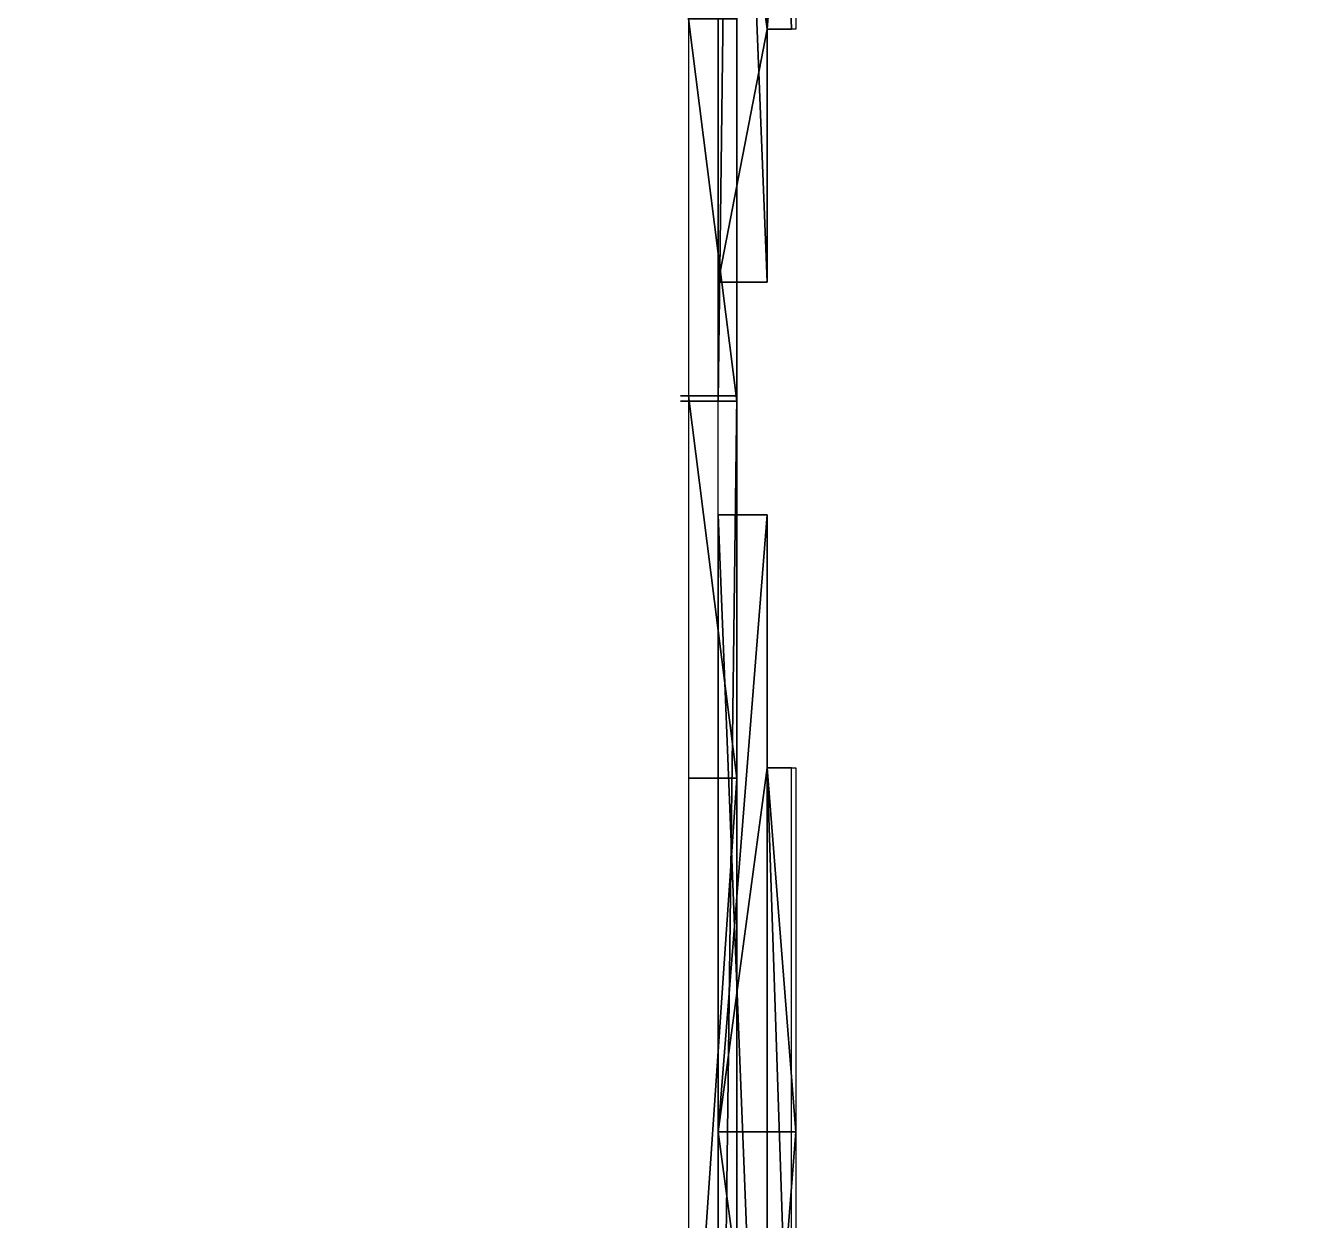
# Model space of a CAD drawing. Header units: metres. Extents: x -124 to 108, y 0 to 201.
# Drawn here: x 55.385 to 56.907, y 9.567 to 10.984 of the extents above; entities that cross this region are included whole.
import ezdxf

# ---------------------------------------------------------------- set-up
doc = ezdxf.new("R2010")
doc.units = ezdxf.units.M
doc.layers.get('0').update_dxf_attribs({"true_color": 0xff5454})

# ---------------------------------------------------------------- blocks, each defined once
blk = doc.blocks.new('market_stall_i')
for p, q in [((0.4534408762635851, 2.578252930369914), (0, 2.340730856460724)), ((1.292500572483948, 2.578252930369914), (0.4534408762635851, 2.578252930369914)), ((0.4534408762635851, 2.578252930369914), (0.4534408762635851, 2.578252930369914, 0.05715000000000289)), ((1.745941448747537, 2.340730856460724), (1.292500572483948, 2.578252930369914)), ((0, 2.340730856460724), (0, 0)), ((0, 2.340730856460724), (0, 2.340730856460724, 0.05715)), ((1.745941448747537, 2.340730856460724), (1.745941448747534, 2.340730856460724, 0.05715000000000289)), ((1.745941448747537, 0), (1.745941448747537, 2.340730856460724)), ((0.8729707243737669, 2.067374016744657, -0.0700831236600667), (0.8729707243737669, 2.067374016744657, 0.02222500000000144)), ((0.1411332243737669, 2.010659131901112), (0.1311571862715404, 2.009030726018964)), ((1.614784262475996, 2.009030726018964), (1.604808224373767, 2.010659131901112)), ((0.1411332243737669, 1.947914921103186, -0.03583531183003191), (0.1411332243737669, 1.947914921103186, 0.02222500000000289)), ((1.604808224373767, 1.947914921103186, -0.03583531183003191), (1.604808224373767, 1.947914921103186, 0.02222500000000289)), ((0.1411332243737669, 0.05223322437376762, -0.03583531183003191), (0.1411332243737669, 0.05223322437376759, 0.02222500000000289)), ((1.604808224373767, 0.05223322437376762, -0.03583531183003191), (1.604808224373767, 0.05223322437376759, 0.02222500000000289)), ((0, 0), (1.745941448747537, 0)), ((0, 0), (0, 6.767919558114953e-17, 0.022225)), ((1.745941448747537, 0), (1.745941448747534, 6.767919558114953e-17, 0.022225))]:
    blk.add_line(p, q)
at = {"color": 45, "true_color": 0xaa8f5f}
mesh = blk.add_polyface(dxfattribs=at)
corners = [(0, 2.340730856460724, 0.05715), (0.4534408762635851, 2.578252930369914), (0, 2.340730856460724), (0.4534408762635851, 2.578252930369914, 0.05715000000000289)]
mesh.append_faces([[corners[k] for k in face] for face in [(0, 1, 2), (1, 0, 3)]], dxfattribs={"vtx0": -1, "color": 45})
mesh = blk.add_polyface(dxfattribs=at)
corners = [(0.4534408762635851, 2.578252930369914), (1.292500572483948, 2.578252930369914, 0.05715), (1.292500572483948, 2.578252930369914), (0.4534408762635851, 2.578252930369914, 0.05715000000000289)]
mesh.append_faces([[corners[k] for k in face] for face in [(0, 1, 2), (1, 0, 3)]], dxfattribs={"vtx0": -1, "color": 45})
mesh = blk.add_polyface(dxfattribs=at)
corners = [(1.292500572483948, 2.578252930369914, 0.05715), (1.745941448747537, 2.340730856460724), (1.292500572483948, 2.578252930369914), (1.745941448747534, 2.340730856460724, 0.05715000000000289)]
mesh.append_faces([[corners[k] for k in face] for face in [(0, 1, 2), (1, 0, 3)]], dxfattribs={"vtx0": -1, "color": 45})
mesh = blk.add_polyface(dxfattribs=at)
corners = [(0, 2.157377658440869, 0.066675), (0, 2.099291958845651, 0.022225), (0, 2.099291958845651, 0.066675), (0, 6.767919558114953e-17, 0.022225), (0, 2.340730856460724), (0, 0), (0, 2.157377658440869, 0.05715), (0, 2.340730856460724, 0.05715)]
mesh.append_faces([[corners[k] for k in face] for face in [(0, 1, 2), (3, 4, 5), (4, 6, 7)]], dxfattribs={"vtx0": -1, "color": 45})
mesh.append_faces([[corners[k] for k in face] for face in [(6, 1, 0)]], dxfattribs={"vtx0": -1, "vtx1": -1, "color": 45})
mesh.append_faces([[corners[k] for k in face] for face in [(4, 1, 6)]], dxfattribs={"vtx0": -1, "vtx1": -1, "vtx2": -1, "color": 45})
mesh.append_faces([[corners[k] for k in face] for face in [(4, 3, 1)]], dxfattribs={"vtx0": -1, "vtx2": -1, "color": 45})
mesh = blk.add_polyface(dxfattribs=at)
corners = [(1.745941448747537, 2.340730856460724), (1.745941448747534, 6.767919558114953e-17, 0.022225), (1.745941448747537, 0), (1.745941448747534, 2.099291958845651, 0.02222500000000289), (1.745941448747537, 2.099291958845651, 0.06667500000000288), (1.745941448747534, 2.157377658440869, 0.05715000000000289), (1.745941448747534, 2.340730856460724, 0.05715000000000289), (1.745941448747537, 2.157377658440869, 0.06667500000000288)]
mesh.append_faces([[corners[k] for k in face] for face in [(0, 1, 2), (5, 0, 6)]], dxfattribs={"vtx0": -1, "color": 45})
mesh.append_faces([[corners[k] for k in face] for face in [(1, 0, 3), (3, 0, 4)]], dxfattribs={"vtx0": -1, "vtx1": -1, "color": 45})
mesh.append_faces([[corners[k] for k in face] for face in [(4, 0, 5)]], dxfattribs={"vtx0": -1, "vtx1": -1, "vtx2": -1, "color": 45})
mesh.append_faces([[corners[k] for k in face] for face in [(7, 4, 5)]], dxfattribs={"vtx1": -1, "color": 45})
mesh = blk.add_polyface(dxfattribs=at)
corners = [(0.8729707243737669, 2.067374016744657, -0.0700831236600667), (0.4411707243737669, 1.996890559012597, -0.03583531183003336), (0.4411707243737669, 1.996890559012597, -0.07008312366006815), (0.8729707243737669, 2.067374016744657, 0.02222500000000144), (0.1411332243737669, 1.947914921103186, -0.03583531183003191), (0.1411332243737669, 1.947914921103186, 0.02222500000000289)]
mesh.append_faces([[corners[k] for k in face] for face in [(0, 1, 2), (4, 3, 5)]], dxfattribs={"vtx0": -1, "color": 45})
mesh.append_faces([[corners[k] for k in face] for face in [(1, 3, 4)]], dxfattribs={"vtx0": -1, "vtx1": -1, "color": 45})
mesh.append_faces([[corners[k] for k in face] for face in [(1, 0, 3)]], dxfattribs={"vtx0": -1, "vtx2": -1, "color": 45})
mesh = blk.add_polyface(dxfattribs=at)
corners = [(1.604808224373767, 1.947914921103186, 0.02222500000000289), (1.304770724373767, 1.996890559012596, -0.03583531183003191), (1.604808224373767, 1.947914921103186, -0.03583531183003191), (0.8729707243737669, 2.067374016744657, 0.02222500000000144), (0.8729707243737669, 2.067374016744657, -0.0700831236600667), (1.304770724373767, 1.996890559012596, -0.0700831236600667)]
mesh.append_faces([[corners[k] for k in face] for face in [(0, 1, 2), (1, 4, 5)]], dxfattribs={"vtx0": -1, "color": 45})
mesh.append_faces([[corners[k] for k in face] for face in [(4, 1, 3)]], dxfattribs={"vtx0": -1, "vtx1": -1, "color": 45})
mesh.append_faces([[corners[k] for k in face] for face in [(1, 0, 3)]], dxfattribs={"vtx0": -1, "vtx2": -1, "color": 45})
mesh = blk.add_polyface(dxfattribs=at)
corners = [(0.1411332243737669, 0.05223322437376762, -0.03583531183003191), (0.1411332243737669, 1.947914921103186, 0.02222500000000289), (0.1411332243737669, 0.05223322437376759, 0.02222500000000289), (0.1411332243737669, 1.947914921103186, -0.03583531183003191)]
mesh.append_faces([[corners[k] for k in face] for face in [(0, 1, 2), (1, 0, 3)]], dxfattribs={"vtx0": -1, "color": 45})
mesh = blk.add_polyface(dxfattribs=at)
corners = [(1.604808224373767, 1.947914921103186, 0.02222500000000289), (1.604808224373767, 0.05223322437376762, -0.03583531183003191), (1.604808224373767, 0.05223322437376759, 0.02222500000000289), (1.604808224373767, 1.947914921103186, -0.03583531183003191)]
mesh.append_faces([[corners[k] for k in face] for face in [(0, 1, 2), (1, 0, 3)]], dxfattribs={"vtx0": -1, "color": 45})
mesh = blk.add_polyface(dxfattribs=at)
corners = [(0.4411707243737669, 0.05223322437376762, -0.0358353118300348), (1.304770724373767, 0.05223322437376755, -0.06486546774505147), (0.4411707243737669, 0.05223322437376755, -0.06486546774505147), (1.304770724373767, 0.05223322437376762, -0.0358353118300348), (0.1411332243737669, 0.05223322437376762, -0.03583531183003191), (1.604808224373767, 0.05223322437376762, -0.03583531183003191), (0.1411332243737669, 0.05223322437376759, 0.02222500000000289), (1.604808224373767, 0.05223322437376759, 0.02222500000000289)]
mesh.append_faces([[corners[k] for k in face] for face in [(0, 1, 2), (5, 6, 7)]], dxfattribs={"vtx0": -1, "color": 45})
mesh.append_faces([[corners[k] for k in face] for face in [(1, 0, 3), (3, 4, 5)]], dxfattribs={"vtx0": -1, "vtx1": -1, "color": 45})
mesh.append_faces([[corners[k] for k in face] for face in [(3, 0, 4), (5, 4, 6)]], dxfattribs={"vtx0": -1, "vtx2": -1, "color": 45})
mesh = blk.add_polyface(dxfattribs=at)
corners = [(1.745941448747534, 6.767919558114953e-17, 0.022225), (0, 0), (1.745941448747537, 0), (0, 6.767919558114953e-17, 0.022225)]
mesh.append_faces([[corners[k] for k in face] for face in [(0, 1, 2), (1, 0, 3)]], dxfattribs={"vtx0": -1, "color": 45})
blk = doc.blocks.new('Component_1')
for p, q in [((56.22833268745838, 30.6197, 17.9752625), (56.22833268745838, 6.186045871058997, 17.9752625)), ((56.22833268745838, 30.6197), (56.22833268745838, 8.345045871058996))]:
    blk.add_line(p, q)
at = {"extrusion": (-1, 0, 0)}
for p in [(-12.2847311057025, 2.887645678129047e-15, -56.22833268745838), (-10.54504982809182, 2.887645678129047e-15, -56.22833268745838)]:
    blk.add_blockref('market_stall_i', p, dxfattribs=at)
mesh = blk.add_polyface()
corners = [(98.86382018745837, 30.90943250080581), (89.72458268745838, 8.9741375), (87.54791898012385, 30.90943250080581), (96.81655690428461, 14.09375503553429), (98.49613190428461, 14.09375503553429), (98.49613190428461, 12.41418003553429), (96.81655690428461, 12.41418003553429), (101.2657076874584, 8.9741375), (98.86382018745837, 23.1045798908746), (101.2657076874584, 23.1045798908746), (-20.48833907005547, 200.8840436922485), (-36.24358070214876, 166.5599806628586), (-36.24358070214876, 200.8840436922485), (-62.79831286128363, 120.0461810518411), (-62.79831286128363, 166.5599806628586), (-62.79831286128363, 96.83693105184103), (-62.79831286128363, 69.072125), (28.08287500000001, 69.072125), (-20.48833907005547, 166.5599806628586), (4.431687138716375, 132.2999806628586), (4.431687138716375, 166.5599806628586), (28.08287500000001, 132.2999806628586), (28.08287500000001, 88.4305800437618), (52.93518750000001, 88.4305800437618), (28.08287500000001, 66.46068749999999), (35.93147500000001, 66.46068749999999), (35.93147500000001, 59.92977696599349), (58.5117883537056, 70.26627505020039), (71.21366250000001, 59.92977696599349), (58.5117883537056, 82.9250000502004), (78.9940356579436, 70.26627505020039), (71.21366250000001, 47.17262696599349), (86.71083750000001, 98.93586129376179), (52.93518750000001, 98.93586129376179), (78.9940356579436, 82.9250000502004), (35.93147500000001, 45.54226446599349), (35.93147500000001, 47.17262696599349), (35.93147500000001, 32.38526287804266), (35.93147500000001, 12.89956368802138), (56.22833268745838, 30.6197), (71.01430768745837, 30.6197), (71.01430768745837, 7.874), (89.72458268745838, 7.874), (86.71083750000001, 60.80205750080581), (87.54791898012385, 60.80205750080581), (29.12427500000001, 8.345045871058996), (29.12427500000001, 12.89956368802138), (56.22833268745838, 8.345045871058996), (30.86417500000001, 32.38526287804266), (30.86417500000001, 45.54226446599349), (-93.47566963419968, 160.2961810518411), (-109.8283128612836, 96.83693105184103), (-109.8283128612836, 160.2961810518411), (-93.47566963419968, 120.0461810518411)]
mesh.append_faces([[corners[k] for k in face] for face in [(7, 8, 9), (10, 11, 12), (11, 13, 14), (19, 18, 20), (32, 23, 33), (31, 35, 36), (2, 43, 44), (38, 45, 46), (35, 48, 49), (50, 51, 52)]], dxfattribs={"vtx0": -1})
mesh.append_faces([[corners[k] for k in face] for face in [(0, 1, 2), (3, 0, 4), (4, 0, 5), (1, 6, 7), (6, 1, 3), (8, 5, 0), (15, 11, 16), (16, 11, 17), (18, 11, 10), (17, 23, 24), (24, 23, 25), (25, 23, 26), (26, 27, 28), (27, 23, 29), (28, 30, 31), (29, 32, 34), (34, 32, 30), (37, 31, 38), (39, 31, 40), (40, 31, 41), (41, 31, 42), (43, 30, 32), (42, 2, 1), (45, 38, 47), (47, 38, 39), (48, 35, 37), (51, 53, 15)]], dxfattribs={"vtx0": -1, "vtx1": -1})
mesh.append_faces([[corners[k] for k in face] for face in [(1, 0, 3), (7, 5, 8), (13, 11, 15), (17, 11, 18), (17, 18, 19), (26, 23, 27), (23, 32, 29), (35, 31, 37), (38, 31, 39), (42, 31, 30), (42, 30, 2), (2, 30, 43)]], dxfattribs={"vtx0": -1, "vtx1": -1, "vtx2": -1})
mesh.append_faces([[corners[k] for k in face] for face in [(7, 6, 5), (17, 19, 21), (17, 21, 22), (17, 22, 23), (28, 27, 30), (51, 50, 53), (15, 53, 13)]], dxfattribs={"vtx0": -1, "vtx2": -1})
mesh = blk.add_polyface()
corners = [(63.66418268745838, 30.6197, 17.9752625), (56.22833268745838, 6.186045871058997, 17.9752625), (56.22833268745838, 30.6197, 17.9752625), (71.01430768745837, 18.107025, 17.9752625), (65.50250768745838, 7.874, 17.9752625), (63.66418268745838, 18.107025, 17.9752625), (71.01430768745837, 7.874, 17.9752625), (45.66034518745838, 0, 17.9752625), (45.66034518745838, 6.186045871058997, 17.9752625), (65.50250768745838, 0, 17.9752625)]
mesh.append_faces([[corners[k] for k in face] for face in [(0, 1, 2), (4, 3, 6), (1, 7, 8)]], dxfattribs={"vtx0": -1})
mesh.append_faces([[corners[k] for k in face] for face in [(3, 4, 5), (7, 1, 9), (5, 1, 0), (9, 5, 4)]], dxfattribs={"vtx0": -1, "vtx1": -1})
mesh.append_faces([[corners[k] for k in face] for face in [(9, 1, 5)]], dxfattribs={"vtx0": -1, "vtx1": -1, "vtx2": -1})
mesh = blk.add_polyface()
corners = [(56.22833268745838, 16.24523227407649), (56.22833268745838, 12.2847311057025, 2.340730856460727), (56.22833268745838, 12.2847311057025), (56.22833268745838, 30.6197), (56.22833268745838, 17.02296919718226, 1.962011923105772), (56.22833268745838, 17.02296919718226), (56.22833268745838, 17.02296919718226, 2.038305562589291), (56.22833268745838, 24.25868798838848, 14.39081838395698), (56.22833268745838, 24.80637548838848, 14.39081838395698), (56.22833268745838, 24.80637548838848, 15.27699537417044), (56.22833268745838, 6.664648729677623, 6.246812500000003), (56.22833268745838, 6.186045871058997, 17.9752625), (56.22833268745838, 6.186045871058997, 6.246812500000003), (56.22833268745838, 6.893248729677622, 8.572500000000003), (56.22833268745838, 30.6197, 17.9752625), (56.22833268745838, 7.566348729677623, 8.572500000000003), (56.22833268745838, 24.25868798838848, 15.27699537417044), (56.22833268745838, 7.794948729677622, 6.246812500000003), (56.22833268745838, 8.345045871058996, 6.246812500000003), (56.22833268745838, 8.799108379344283, 2.340730856460727), (56.22833268745838, 8.799108379344283), (56.22833268745838, 9.252549255607871, 2.578252930369917), (56.22833268745838, 10.09160895182823, 2.578252930369917), (56.22833101172348, 10.5419194283497, 2.342370392771112), (56.22833268745838, 10.99223053321855, 2.578252930369917), (56.22833268745838, 11.83129022943892, 2.578252930369917), (56.22833268745838, 16.24523227407649, 2.038305562589291), (56.22833268745838, 16.24523227407649, 1.962011923105772), (56.22833268745838, 8.345045871058996)]
mesh.append_faces([[corners[k] for k in face] for face in [(0, 1, 2), (3, 4, 5), (10, 11, 12), (26, 0, 27), (20, 18, 28)]], dxfattribs={"vtx0": -1})
mesh.append_faces([[corners[k] for k in face] for face in [(4, 3, 6), (7, 3, 8), (8, 3, 9), (11, 13, 14), (19, 18, 20), (16, 6, 7), (14, 9, 3)]], dxfattribs={"vtx0": -1, "vtx1": -1})
mesh.append_faces([[corners[k] for k in face] for face in [(6, 3, 7), (14, 15, 16), (16, 18, 19), (16, 1, 26), (26, 1, 0)]], dxfattribs={"vtx0": -1, "vtx1": -1, "vtx2": -1})
mesh.append_faces([[corners[k] for k in face] for face in [(11, 10, 13), (14, 13, 15), (16, 15, 17), (16, 17, 18), (16, 19, 21), (16, 21, 22), (16, 22, 23), (16, 23, 24), (16, 24, 25), (16, 25, 1), (16, 26, 6), (14, 16, 9)]], dxfattribs={"vtx0": -1, "vtx2": -1})

msp = doc.modelspace()

# ---------------------------------------------------------------- block references
msp.add_blockref('Component_1', (0, 0))

doc.saveas('drawing.dxf')
